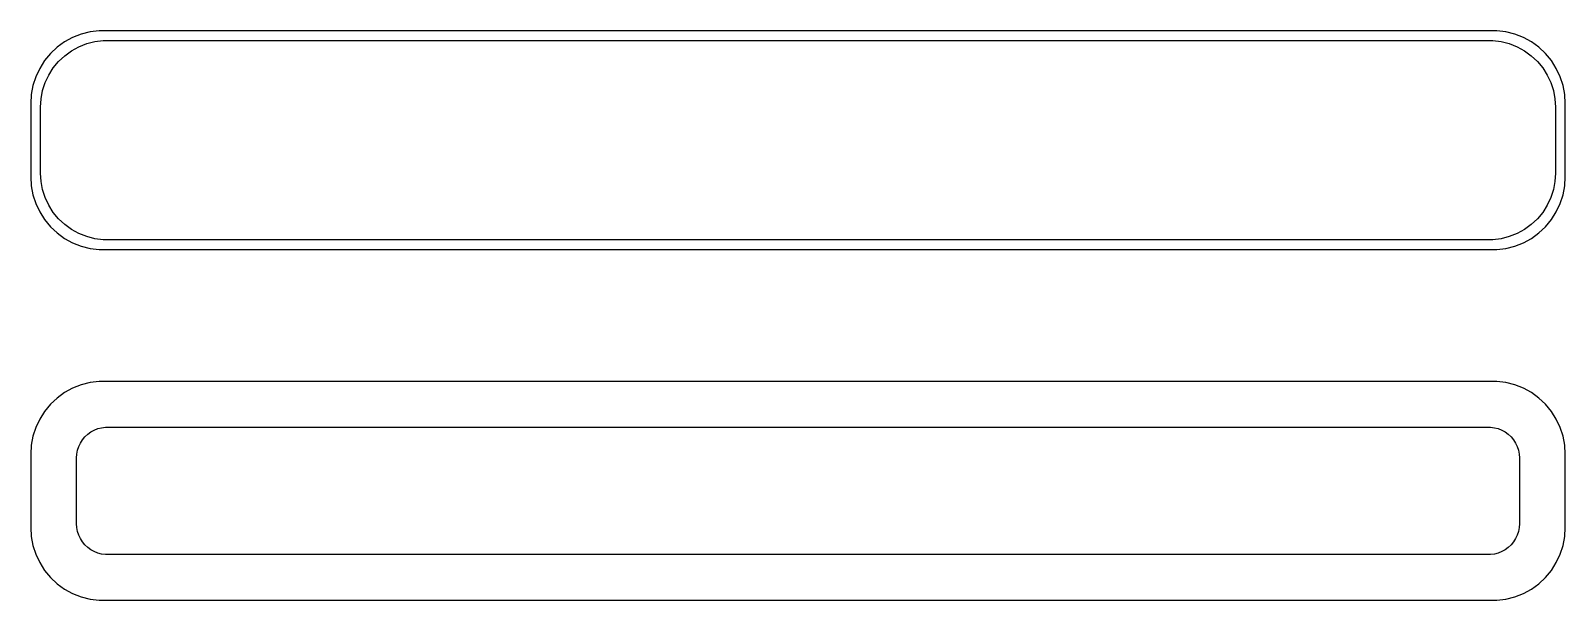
# Model space of a CAD drawing. Header units: metres. Extents: x -52 to 52, y 41 to 79.
import ezdxf

# ---------------------------------------------------------------- set-up
doc = ezdxf.new("R2010")
doc.units = ezdxf.units.M

msp = doc.modelspace()

# ---------------------------------------------------------------- linework, layer by layer
for p, q in [((-49.6289, 79.0241), (-50.1791, 78.7216)), ((-49.0451, 79.2553), (-49.6289, 79.0241)), ((-48.4369, 79.4114), (-49.0451, 79.2553)), ((-47.8139, 79.4901), (-48.4369, 79.4114)), ((-48.1079, 78.7473), (-47.5375, 78.8194)), ((47.8139, 79.4901), (-47.8139, 79.4901)), ((-47.5375, 78.8194), (47.5375, 78.8194)), ((47.5375, 78.8194), (48.1079, 78.7473)), ((48.4369, 79.4114), (47.8139, 79.4901)), ((49.0451, 79.2553), (48.4369, 79.4114)), ((49.6289, 79.0241), (49.0451, 79.2553)), ((50.1791, 78.7216), (49.6289, 79.0241)), ((-51.1448, 77.9227), (-51.5451, 77.4389)), ((-50.6871, 78.3526), (-51.1448, 77.9227)), ((-50.1791, 78.7216), (-50.6871, 78.3526)), ((-50.5875, 77.3842), (-50.1684, 77.7777)), ((-50.1684, 77.7777), (-49.7032, 78.1157)), ((-49.7032, 78.1157), (-49.1994, 78.3927)), ((-49.1994, 78.3927), (-48.6648, 78.6044)), ((-48.6648, 78.6044), (-48.1079, 78.7473)), ((48.1079, 78.7473), (48.6648, 78.6044)), ((48.6648, 78.6044), (49.1994, 78.3927)), ((49.1994, 78.3927), (49.7032, 78.1157)), ((49.7032, 78.1157), (50.1684, 77.7777)), ((50.1684, 77.7777), (50.5875, 77.3842)), ((50.6871, 78.3526), (50.1791, 78.7216)), ((51.1448, 77.9227), (50.6871, 78.3526)), ((51.5451, 77.4389), (51.1448, 77.9227)), ((-51.8815, 76.9088), (-52.1489, 76.3406)), ((-51.5451, 77.4389), (-51.8815, 76.9088)), ((-51.2621, 76.4557), (-50.954, 76.9411)), ((-50.954, 76.9411), (-50.5875, 77.3842)), ((50.5875, 77.3842), (50.954, 76.9411)), ((50.954, 76.9411), (51.2621, 76.4557)), ((51.8815, 76.9088), (51.5451, 77.4389)), ((52.1489, 76.3406), (51.8815, 76.9088)), ((-52.3429, 75.7434), (-52.4606, 75.1267)), ((-52.1489, 76.3406), (-52.3429, 75.7434)), ((-51.6846, 75.3886), (-51.5069, 75.9354)), ((-51.5069, 75.9354), (-51.2621, 76.4557)), ((51.2621, 76.4557), (51.5069, 75.9354)), ((51.5069, 75.9354), (51.6846, 75.3886)), ((52.3429, 75.7434), (52.1489, 76.3406)), ((52.4606, 75.1267), (52.3429, 75.7434)), ((-52.4606, 75.1267), (-52.5, 74.5)), ((-51.8284, 74.25), (-51.7923, 74.8238)), ((-51.7923, 74.8238), (-51.6846, 75.3886)), ((51.6846, 75.3886), (51.7923, 74.8238)), ((51.7923, 74.8238), (51.8284, 74.25)), ((52.5, 74.5), (52.4606, 75.1267)), ((-52.5, 74.5), (-52.5, 69.5)), ((-51.8284, 69.75), (-51.8284, 74.25)), ((51.8284, 74.25), (51.8284, 69.75)), ((52.5, 69.5), (52.5, 74.5)), ((-52.5, 69.5), (-52.4606, 68.8733)), ((-51.7923, 69.1762), (-51.8284, 69.75)), ((51.8284, 69.75), (51.7923, 69.1762)), ((52.4606, 68.8733), (52.5, 69.5)), ((-52.4606, 68.8733), (-52.3429, 68.2566)), ((-52.3429, 68.2566), (-52.1489, 67.6594)), ((-51.6846, 68.6114), (-51.7923, 69.1762)), ((-51.5069, 68.0646), (-51.6846, 68.6114)), ((51.6846, 68.6114), (51.5069, 68.0646)), ((51.7923, 69.1762), (51.6846, 68.6114)), ((52.1489, 67.6594), (52.3429, 68.2566)), ((52.3429, 68.2566), (52.4606, 68.8733)), ((-52.1489, 67.6594), (-51.8815, 67.0912)), ((-51.2621, 67.5443), (-51.5069, 68.0646)), ((-50.954, 67.0589), (-51.2621, 67.5443)), ((51.2621, 67.5443), (50.954, 67.0589)), ((51.5069, 68.0646), (51.2621, 67.5443)), ((51.8815, 67.0912), (52.1489, 67.6594)), ((-51.8815, 67.0912), (-51.5451, 66.5611)), ((-51.5451, 66.5611), (-51.1448, 66.0773)), ((-50.5875, 66.6158), (-50.954, 67.0589)), ((-50.1684, 66.2223), (-50.5875, 66.6158)), ((-49.7032, 65.8843), (-50.1684, 66.2223)), ((50.1684, 66.2223), (49.7032, 65.8843)), ((50.5875, 66.6158), (50.1684, 66.2223)), ((50.954, 67.0589), (50.5875, 66.6158)), ((51.1448, 66.0773), (51.5451, 66.5611)), ((51.5451, 66.5611), (51.8815, 67.0912)), ((-51.1448, 66.0773), (-50.6871, 65.6474)), ((-50.6871, 65.6474), (-50.1791, 65.2784)), ((-50.1791, 65.2784), (-49.6289, 64.9759)), ((-49.1994, 65.6073), (-49.7032, 65.8843)), ((-48.6648, 65.3956), (-49.1994, 65.6073)), ((-48.1079, 65.2527), (-48.6648, 65.3956)), ((-47.5375, 65.1806), (-48.1079, 65.2527)), ((47.5375, 65.1806), (-47.5375, 65.1806)), ((48.1079, 65.2527), (47.5375, 65.1806)), ((48.6648, 65.3956), (48.1079, 65.2527)), ((49.1994, 65.6073), (48.6648, 65.3956)), ((49.7032, 65.8843), (49.1994, 65.6073)), ((49.6289, 64.9759), (50.1791, 65.2784)), ((50.1791, 65.2784), (50.6871, 65.6474)), ((50.6871, 65.6474), (51.1448, 66.0773)), ((-49.6289, 64.9759), (-49.0451, 64.7447)), ((-49.0451, 64.7447), (-48.4369, 64.5886)), ((-48.4369, 64.5886), (-47.8139, 64.5099)), ((-47.8139, 64.5099), (47.8139, 64.5099)), ((47.8139, 64.5099), (48.4369, 64.5886)), ((48.4369, 64.5886), (49.0451, 64.7447)), ((49.0451, 64.7447), (49.6289, 64.9759)), ((-50.1791, 54.7216), (-50.6871, 54.3526)), ((-49.6289, 55.0241), (-50.1791, 54.7216)), ((-49.0451, 55.2553), (-49.6289, 55.0241)), ((-48.4369, 55.4114), (-49.0451, 55.2553)), ((-47.8139, 55.4901), (-48.4369, 55.4114)), ((47.8139, 55.4901), (-47.8139, 55.4901)), ((48.4369, 55.4114), (47.8139, 55.4901)), ((49.0451, 55.2553), (48.4369, 55.4114)), ((49.6289, 55.0241), (49.0451, 55.2553)), ((50.1791, 54.7216), (49.6289, 55.0241)), ((50.6871, 54.3526), (50.1791, 54.7216)), ((-51.1448, 53.9227), (-51.5451, 53.4389)), ((-50.6871, 54.3526), (-51.1448, 53.9227)), ((51.1448, 53.9227), (50.6871, 54.3526)), ((51.5451, 53.4389), (51.1448, 53.9227)), ((-51.8815, 52.9088), (-52.1489, 52.3406)), ((-51.5451, 53.4389), (-51.8815, 52.9088)), ((51.8815, 52.9088), (51.5451, 53.4389)), ((52.1489, 52.3406), (51.8815, 52.9088)), ((-52.3429, 51.7434), (-52.4606, 51.1267)), ((-52.1489, 52.3406), (-52.3429, 51.7434)), ((-49.0987, 51.2663), (-48.9567, 51.49)), ((-48.9567, 51.49), (-48.7879, 51.6941)), ((-48.7879, 51.6941), (-48.5947, 51.8755)), ((-48.5947, 51.8755), (-48.3804, 52.0312)), ((-48.3804, 52.0312), (-48.1482, 52.1588)), ((-48.1482, 52.1588), (-47.9019, 52.2564)), ((-47.9019, 52.2564), (-47.6453, 52.3223)), ((-47.6453, 52.3223), (-47.3825, 52.3555)), ((-47.3825, 52.3555), (47.3825, 52.3555)), ((47.3825, 52.3555), (47.6453, 52.3223)), ((47.6453, 52.3223), (47.9019, 52.2564)), ((47.9019, 52.2564), (48.1482, 52.1588)), ((48.1482, 52.1588), (48.3804, 52.0312)), ((48.3804, 52.0312), (48.5947, 51.8755)), ((48.5947, 51.8755), (48.7879, 51.6941)), ((48.7879, 51.6941), (48.9567, 51.49)), ((48.9567, 51.49), (49.0987, 51.2663)), ((52.3429, 51.7434), (52.1489, 52.3406)), ((52.4606, 51.1267), (52.3429, 51.7434)), ((-52.4606, 51.1267), (-52.5, 50.5)), ((-52.5, 50.5), (-52.5, 45.5)), ((-49.3596, 50.25), (-49.343, 50.5144)), ((-49.343, 50.5144), (-49.2934, 50.7746)), ((-49.2934, 50.7746), (-49.2115, 51.0266)), ((-49.2115, 51.0266), (-49.0987, 51.2663)), ((49.0987, 51.2663), (49.2115, 51.0266)), ((49.2115, 51.0266), (49.2934, 50.7746)), ((49.2934, 50.7746), (49.343, 50.5144)), ((49.343, 50.5144), (49.3596, 50.25)), ((52.5, 50.5), (52.4606, 51.1267)), ((52.5, 45.5), (52.5, 50.5)), ((-49.3596, 45.75), (-49.3596, 50.25)), ((49.3596, 50.25), (49.3596, 45.75)), ((-52.5, 45.5), (-52.4606, 44.8733)), ((-49.343, 45.4856), (-49.3596, 45.75)), ((-49.2934, 45.2254), (-49.343, 45.4856)), ((-49.2115, 44.9734), (-49.2934, 45.2254)), ((49.2934, 45.2254), (49.2115, 44.9734)), ((49.343, 45.4856), (49.2934, 45.2254)), ((49.3596, 45.75), (49.343, 45.4856)), ((52.4606, 44.8733), (52.5, 45.5)), ((-52.4606, 44.8733), (-52.3429, 44.2566)), ((-52.3429, 44.2566), (-52.1489, 43.6594)), ((-49.0987, 44.7337), (-49.2115, 44.9734)), ((-48.9567, 44.51), (-49.0987, 44.7337)), ((-48.7879, 44.3059), (-48.9567, 44.51)), ((-48.5947, 44.1245), (-48.7879, 44.3059)), ((-48.3804, 43.9688), (-48.5947, 44.1245)), ((48.5947, 44.1245), (48.3804, 43.9688)), ((48.7879, 44.3059), (48.5947, 44.1245)), ((48.9567, 44.51), (48.7879, 44.3059)), ((49.0987, 44.7337), (48.9567, 44.51)), ((49.2115, 44.9734), (49.0987, 44.7337)), ((52.1489, 43.6594), (52.3429, 44.2566)), ((52.3429, 44.2566), (52.4606, 44.8733)), ((-52.1489, 43.6594), (-51.8815, 43.0912)), ((-51.8815, 43.0912), (-51.5451, 42.5611)), ((-48.1482, 43.8412), (-48.3804, 43.9688)), ((-47.9019, 43.7436), (-48.1482, 43.8412)), ((-47.6453, 43.6777), (-47.9019, 43.7436)), ((-47.3825, 43.6445), (-47.6453, 43.6777)), ((47.3825, 43.6445), (-47.3825, 43.6445)), ((47.6453, 43.6777), (47.3825, 43.6445)), ((47.9019, 43.7436), (47.6453, 43.6777)), ((48.1482, 43.8412), (47.9019, 43.7436)), ((48.3804, 43.9688), (48.1482, 43.8412)), ((51.5451, 42.5611), (51.8815, 43.0912)), ((51.8815, 43.0912), (52.1489, 43.6594)), ((-51.5451, 42.5611), (-51.1448, 42.0773)), ((-51.1448, 42.0773), (-50.6871, 41.6474)), ((50.6871, 41.6474), (51.1448, 42.0773)), ((51.1448, 42.0773), (51.5451, 42.5611)), ((-50.6871, 41.6474), (-50.1791, 41.2784)), ((-50.1791, 41.2784), (-49.6289, 40.9759)), ((-49.6289, 40.9759), (-49.0451, 40.7447)), ((49.0451, 40.7447), (49.6289, 40.9759)), ((49.6289, 40.9759), (50.1791, 41.2784)), ((50.1791, 41.2784), (50.6871, 41.6474)), ((-49.0451, 40.7447), (-48.4369, 40.5886)), ((-48.4369, 40.5886), (-47.8139, 40.5099)), ((-47.8139, 40.5099), (47.8139, 40.5099)), ((47.8139, 40.5099), (48.4369, 40.5886)), ((48.4369, 40.5886), (49.0451, 40.7447))]:
    msp.add_line(p, q)

doc.saveas('drawing.dxf')
